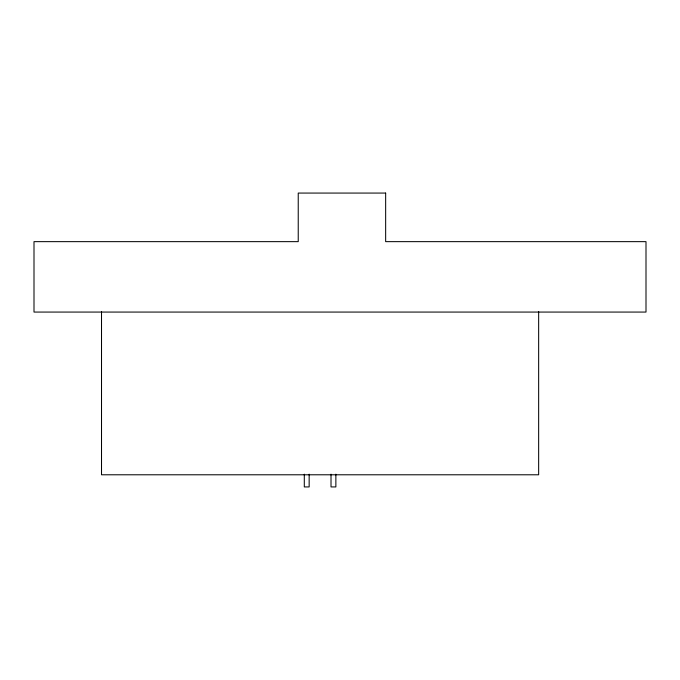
<?xml version="1.0" encoding="UTF-8"?>
<svg xmlns="http://www.w3.org/2000/svg" width="680" height="680" viewBox="0 0 680 680"><rect width="100%" height="100%" fill="white"/><g stroke="black" fill="none" stroke-linecap="round" stroke-linejoin="round"><path stroke-width="1.02" d="M538.654 311.584L538.654 474.785L101.516 474.785L101.516 311.584M335.869 474.181L335.869 486.931L331.015 486.931L331.015 474.181M309.153 474.181L309.153 486.931L304.3 486.931L304.3 474.181M385.653 193.069L298.231 193.069L298.231 241.647L34 241.647L34 312.069L646 312.069L646 241.647L385.653 241.647L385.653 193.069"/></g></svg>
